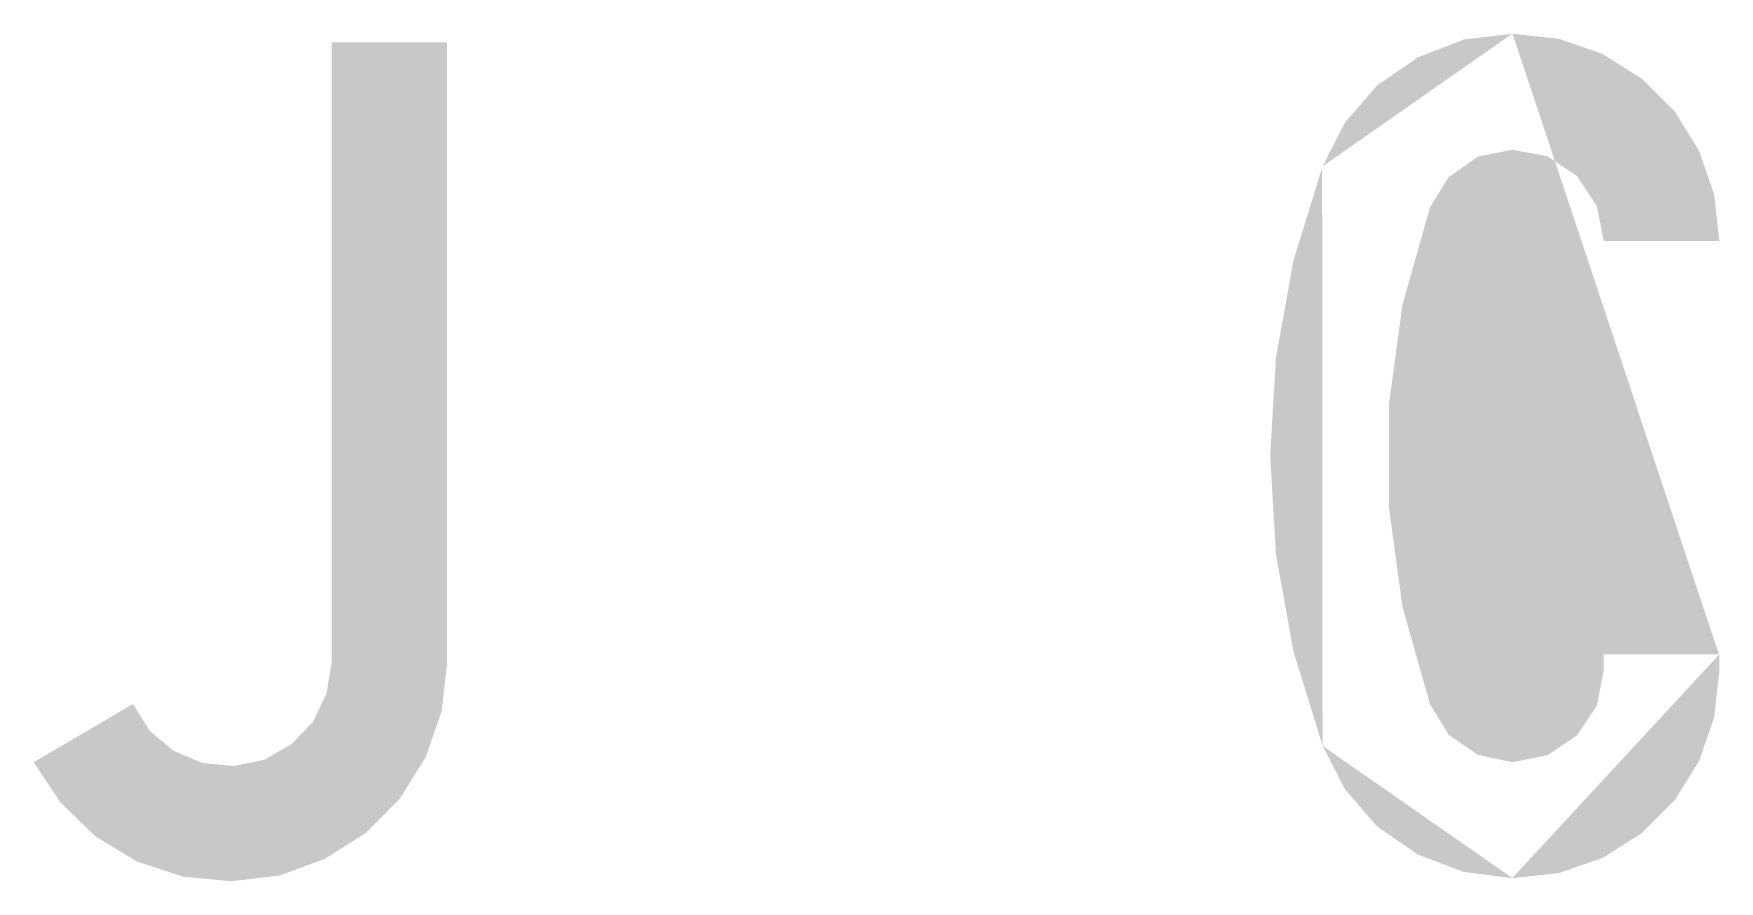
# Model space of a CAD drawing. Extents: x 0 to 1025, y -1312 to 297.
# Drawn here: x 638.2 to 750.3, y 79 to 135.3 of the extents above; entities that cross this region are included whole.
import ezdxf

# ---------------------------------------------------------------- set-up
doc = ezdxf.new("R2010")
doc.units = 0
doc.header["$LTSCALE"] = 6
doc.header["$MEASUREMENT"] = 0
doc.layers.add('yellow', color=7, linetype='CONTINUOUS', true_color=0xfcd900)

msp = doc.modelspace()

# ---------------------------------------------------------------- hatches: boundary and pattern name
at = {"layer": 'yellow'}
h = msp.add_hatch(color=256, dxfattribs=at)
h.paths.add_polyline_path([(658.0393213, 93.4878187), (658.0135456, 93.4878187)], flags=16)
edge = h.paths.add_edge_path()
edge.add_line((658.0393213, 134.728951), (658.0393213, 93.4878187))
edge.add_line((657.7042371, 91.4515378), (658.0393213, 93.4878187))
edge.add_line((657.7042371, 91.4515378), (656.8020873, 89.5699112))
edge.add_line((656.8020873, 89.5699112), (655.3586477, 88.0749201))
edge.add_line((655.3586477, 88.0749201), (653.5543481, 87.0438918))
edge.add_line((653.5543481, 87.0438918), (651.5180672, 86.6314805))
edge.add_line((651.5180672, 86.6314805), (649.4560106, 86.8376862))
edge.add_line((649.4560106, 86.8376862), (647.5486082, 87.6367331))
edge.add_line((647.5486082, 87.6367331), (645.9505144, 88.9770699))
edge.add_line((645.9505144, 88.9770699), (644.8421589, 90.7555937))
edge.add_line((644.8421589, 90.7555937), (638.2435778, 86.8892376))
edge.add_line((638.2435778, 86.8892376), (640.0221016, 84.208564))
edge.add_line((640.0221016, 84.208564), (642.3419153, 81.9660774))
edge.add_line((642.3419153, 81.9660774), (645.099916, 80.2906564))
edge.add_line((645.099916, 80.2906564), (648.1672252, 79.2854038))
edge.add_line((648.1672252, 79.2854038), (651.3891887, 78.9760953))
edge.add_line((651.3891887, 78.9760953), (654.5853764, 79.3627309))
edge.add_line((654.5853764, 79.3627309), (657.6011342, 80.4710864))
edge.add_line((657.6011342, 80.4710864), (660.3333592, 82.1980588))
edge.add_line((660.3333592, 82.1980588), (662.6016215, 84.4920968))
edge.add_line((662.6016215, 84.4920968), (664.3028182, 87.2500975))
edge.add_line((664.3028182, 87.2500975), (665.3596222, 90.291631))
edge.add_line((665.3596222, 90.291631), (665.7204821, 93.4878187))
edge.add_line((665.7204821, 93.4878187), (665.7204821, 134.728951))
edge.add_line((665.7204821, 134.728951), (658.0393213, 134.728951))
edge = h.paths.add_edge_path(flags=16)
edge.add_line((665.7204821, 93.4878187), (665.6947064, 93.4878187))
edge.add_line((665.7204821, 93.4878187), (665.6947064, 93.4878187))
edge = h.paths.add_edge_path(flags=16)
edge.add_line((644.8421589, 90.7555937), (644.8163832, 90.7555937))
h = msp.add_hatch(color=256, dxfattribs=at)
h.paths.add_polyline_path([(750.2648033, 92.9465289), (750.2390276, 92.9465289)], flags=16)
edge = h.paths.add_edge_path()
edge.add_line((742.5836424, 94.0548843), (750.2648033, 94.0548843))
edge.add_line((750.2648033, 94.0548843), (750.2648033, 92.9465289))
edge.add_line((749.9297191, 89.8792197), (750.2648033, 92.9465289))
edge.add_line((749.9297191, 89.8792197), (748.9244665, 86.9665647))
edge.add_line((748.9244665, 86.9665647), (747.3005969, 84.3632182))
edge.add_line((747.3005969, 84.3632182), (745.1096617, 82.1722831))
edge.add_line((745.1096617, 82.1722831), (742.5063153, 80.5226378))
edge.add_line((742.5063153, 80.5226378), (739.5936603, 79.5173852))
edge.add_line((739.5936603, 79.5173852), (736.5263511, 79.182301))
edge.add_line((736.5263511, 79.182301), (733.2786119, 79.5947123))
edge.add_line((733.2786119, 79.5947123), (730.2370784, 80.7546191))
edge.add_line((730.2370784, 80.7546191), (727.5306291, 82.6104701))
edge.add_line((727.5306291, 82.6104701), (725.3912454, 85.084938))
edge.add_line((725.3912454, 85.084938), (723.8962543, 87.997593))
edge.add_line((723.8962543, 87.997593), (721.9630763, 94.26109))
edge.add_line((721.9630763, 94.26109), (720.8031694, 100.7050169))
edge.add_line((720.8031694, 100.7050169), (720.4165338, 107.2520466))
edge.add_line((720.4165338, 107.2520466), (720.8031694, 113.7733007))
edge.add_line((720.8031694, 113.7733007), (721.9630763, 120.2172276))
edge.add_line((721.9630763, 120.2172276), (723.8962543, 126.4807245))
edge.add_line((723.8962543, 126.4807245), (725.3912454, 129.3933795))
edge.add_line((725.3912454, 129.3933795), (727.5306291, 131.8678474))
edge.add_line((727.5306291, 131.8678474), (730.2370784, 133.7236984))
edge.add_line((730.2370784, 133.7236984), (733.2786119, 134.9093809))
edge.add_line((733.2786119, 134.9093809), (736.5263511, 135.2960165))
edge.add_line((736.5263511, 135.2960165), (739.5936603, 134.9609323))
edge.add_line((739.5936603, 134.9609323), (742.5063153, 133.9556797))
edge.add_line((742.5063153, 133.9556797), (745.1096617, 132.3060345))
edge.add_line((745.1096617, 132.3060345), (747.3005969, 130.140875))
edge.add_line((747.3005969, 130.140875), (748.9244665, 127.5117528))
edge.add_line((748.9244665, 127.5117528), (749.9297191, 124.5990979))
edge.add_line((749.9297191, 124.5990979), (750.2648033, 121.5317887))
edge.add_line((750.2648033, 121.5317887), (742.5836424, 121.5317887))
edge.add_line((742.5836424, 121.5317887), (742.1196796, 123.8516023))
edge.add_line((742.1196796, 123.8516023), (740.8051185, 125.8363318))
edge.add_line((740.8051185, 125.8363318), (738.8461648, 127.1508929))
edge.add_line((738.8461648, 127.1508929), (736.5263511, 127.58908))
edge.add_line((736.5263511, 127.58908), (734.2065374, 127.1251172))
edge.add_line((734.2065374, 127.1251172), (732.2733593, 125.7590047))
edge.add_line((732.2733593, 125.7590047), (731.0361253, 123.7484995))
edge.add_line((731.0361253, 123.7484995), (729.2060501, 117.2787969))
edge.add_line((729.2060501, 117.2787969), (728.3039003, 110.6028886))
edge.add_line((728.3039003, 110.6028886), (728.3039003, 103.8754289))
edge.add_line((728.3039003, 103.8754289), (729.2060501, 97.2252963))
edge.add_line((729.2060501, 97.2252963), (731.0361253, 90.7555937))
edge.add_line((731.0361253, 90.7555937), (732.2733593, 88.7193128))
edge.add_line((732.2733593, 88.7193128), (734.2065374, 87.378976))
edge.add_line((734.2065374, 87.378976), (736.5263511, 86.8892376))
edge.add_line((736.5263511, 86.8892376), (738.8461648, 87.3532003))
edge.add_line((738.8461648, 87.3532003), (740.8051185, 88.6677614))
edge.add_line((740.8051185, 88.6677614), (742.1196796, 90.6267152))
edge.add_line((742.1196796, 90.6267152), (742.5836424, 92.9465289))
edge.add_line((742.5836424, 92.9465289), (742.5836424, 94.0548843))
edge = h.paths.add_edge_path(flags=16)
edge.add_line((750.2648033, 94.0548843), (750.2390276, 94.0548843))
edge.add_line((736.5263511, 135.2960165), (736.5005754, 135.2960165))
edge.add_line((723.8962543, 126.4807245), (723.8704786, 126.4807245))
edge.add_line((723.8962543, 87.997593), (723.8704786, 87.997593))
edge.add_line((736.5263511, 79.182301), (736.5005754, 79.182301))

doc.saveas('drawing.dxf')
